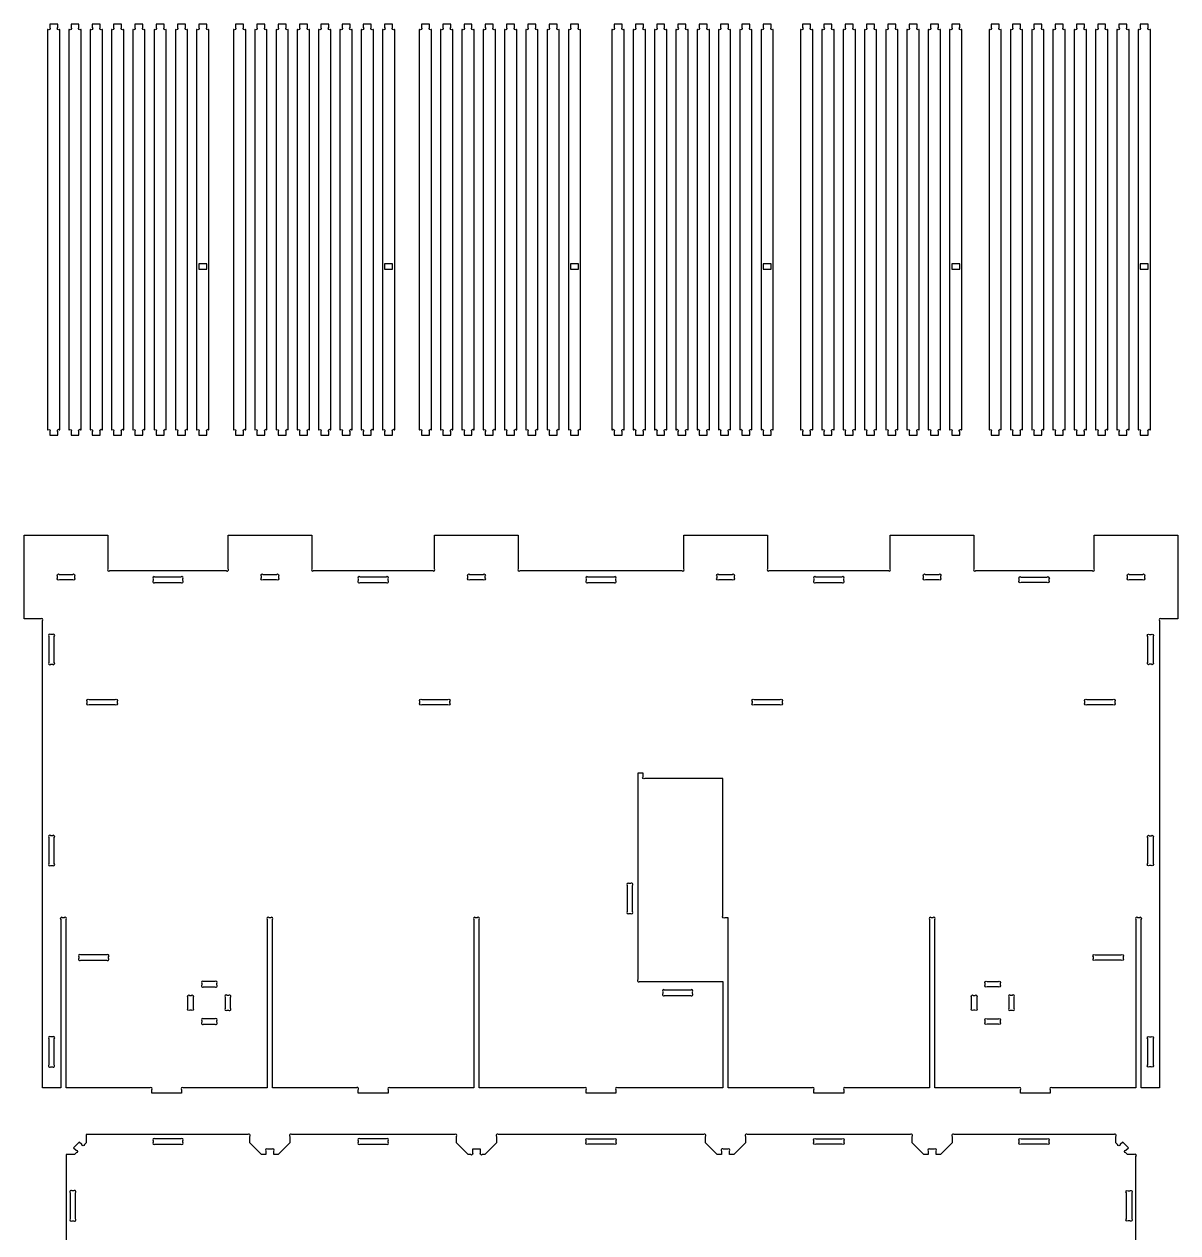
# Model space of a CAD drawing. Extents: x 9576 to 9806, y 1039 to 1165.
# Drawn here: x 9578.6 to 9632.8, y 1108.2 to 1164.9 of the extents above; entities that cross this region are included whole.
import ezdxf

# ---------------------------------------------------------------- set-up
doc = ezdxf.new("R2010")
doc.units = 0
doc.header["$MEASUREMENT"] = 0
doc.layers.add('LAYER_1', color=18, linetype='CONTINUOUS')

msp = doc.modelspace()

# ---------------------------------------------------------------- linework, layer by layer
at = {"layer": 'LAYER_1'}
for points in [[(9579.699, 1145.88), (9579.711, 1145.88, -1), (9579.799, 1145.792), (9579.799, 1145.63), (9580.173, 1145.63), (9580.173, 1145.792, -1), (9580.262, 1145.88), (9580.273, 1145.88), (9580.273, 1164.68), (9580.262, 1164.68, -1), (9580.173, 1164.768), (9580.173, 1164.93), (9579.799, 1164.93), (9579.799, 1164.768, -1), (9579.711, 1164.68), (9579.699, 1164.68)], [(9580.699, 1145.88), (9580.711, 1145.88, -1), (9580.799, 1145.792), (9580.799, 1145.63), (9581.173, 1145.63), (9581.173, 1145.792, -1), (9581.262, 1145.88), (9581.273, 1145.88), (9581.273, 1164.68), (9581.262, 1164.68, -1), (9581.173, 1164.768), (9581.173, 1164.93), (9580.799, 1164.93), (9580.799, 1164.768, -1), (9580.711, 1164.68), (9580.699, 1164.68)], [(9581.699, 1145.88), (9581.711, 1145.88, -1), (9581.799, 1145.792), (9581.799, 1145.63), (9582.173, 1145.63), (9582.173, 1145.792, -1), (9582.262, 1145.88), (9582.273, 1145.88), (9582.273, 1164.68), (9582.262, 1164.68, -1), (9582.173, 1164.768), (9582.173, 1164.93), (9581.799, 1164.93), (9581.799, 1164.768, -1), (9581.711, 1164.68), (9581.699, 1164.68)], [(9582.699, 1145.88), (9582.711, 1145.88, -1), (9582.799, 1145.792), (9582.799, 1145.63), (9583.173, 1145.63), (9583.173, 1145.792, -1), (9583.262, 1145.88), (9583.273, 1145.88), (9583.273, 1164.68), (9583.262, 1164.68, -1), (9583.173, 1164.768), (9583.173, 1164.93), (9582.799, 1164.93), (9582.799, 1164.768, -1), (9582.711, 1164.68), (9582.699, 1164.68)], [(9583.699, 1145.88), (9583.711, 1145.88, -1), (9583.799, 1145.792), (9583.799, 1145.63), (9584.173, 1145.63), (9584.173, 1145.792, -1), (9584.262, 1145.88), (9584.273, 1145.88), (9584.273, 1164.68), (9584.262, 1164.68, -1), (9584.173, 1164.768), (9584.173, 1164.93), (9583.799, 1164.93), (9583.799, 1164.768, -1), (9583.711, 1164.68), (9583.699, 1164.68)], [(9584.699, 1145.88), (9584.711, 1145.88, -1), (9584.799, 1145.792), (9584.799, 1145.63), (9585.173, 1145.63), (9585.173, 1145.792, -1), (9585.262, 1145.88), (9585.273, 1145.88), (9585.273, 1164.68), (9585.262, 1164.68, -1), (9585.173, 1164.768), (9585.173, 1164.93), (9584.799, 1164.93), (9584.799, 1164.768, -1), (9584.711, 1164.68), (9584.699, 1164.68)], [(9585.699, 1145.88), (9585.711, 1145.88, -1), (9585.799, 1145.792), (9585.799, 1145.63), (9586.173, 1145.63), (9586.173, 1145.792, -1), (9586.262, 1145.88), (9586.273, 1145.88), (9586.273, 1164.68), (9586.262, 1164.68, -1), (9586.173, 1164.768), (9586.173, 1164.93), (9585.799, 1164.93), (9585.799, 1164.768, -1), (9585.711, 1164.68), (9585.699, 1164.68)], [(9586.699, 1145.88), (9586.711, 1145.88, -1), (9586.799, 1145.792), (9586.799, 1145.63), (9587.173, 1145.63), (9587.173, 1145.792, -1), (9587.262, 1145.88), (9587.273, 1145.88), (9587.273, 1164.68), (9587.262, 1164.68, -1), (9587.173, 1164.768), (9587.173, 1164.93), (9586.799, 1164.93), (9586.799, 1164.768, -1), (9586.711, 1164.68), (9586.699, 1164.68)], [(9588.428, 1145.88), (9588.44, 1145.88, -1), (9588.528, 1145.792), (9588.528, 1145.63), (9588.902, 1145.63), (9588.902, 1145.792, -1), (9588.991, 1145.88), (9589.002, 1145.88), (9589.002, 1164.68), (9588.991, 1164.68, -1), (9588.902, 1164.768), (9588.902, 1164.93), (9588.528, 1164.93), (9588.528, 1164.768, -1), (9588.44, 1164.68), (9588.428, 1164.68)], [(9589.428, 1145.88), (9589.44, 1145.88, -1), (9589.528, 1145.792), (9589.528, 1145.63), (9589.902, 1145.63), (9589.902, 1145.792, -1), (9589.991, 1145.88), (9590.002, 1145.88), (9590.002, 1164.68), (9589.991, 1164.68, -1), (9589.902, 1164.768), (9589.902, 1164.93), (9589.528, 1164.93), (9589.528, 1164.768, -1), (9589.44, 1164.68), (9589.428, 1164.68)], [(9590.428, 1145.88), (9590.44, 1145.88, -1), (9590.528, 1145.792), (9590.528, 1145.63), (9590.902, 1145.63), (9590.902, 1145.792, -1), (9590.991, 1145.88), (9591.002, 1145.88), (9591.002, 1164.68), (9590.991, 1164.68, -1), (9590.902, 1164.768), (9590.902, 1164.93), (9590.528, 1164.93), (9590.528, 1164.768, -1), (9590.44, 1164.68), (9590.428, 1164.68)], [(9591.428, 1145.88), (9591.44, 1145.88, -1), (9591.528, 1145.792), (9591.528, 1145.63), (9591.902, 1145.63), (9591.902, 1145.792, -1), (9591.991, 1145.88), (9592.002, 1145.88), (9592.002, 1164.68), (9591.991, 1164.68, -1), (9591.902, 1164.768), (9591.902, 1164.93), (9591.528, 1164.93), (9591.528, 1164.768, -1), (9591.44, 1164.68), (9591.428, 1164.68)], [(9592.428, 1145.88), (9592.44, 1145.88, -1), (9592.528, 1145.792), (9592.528, 1145.63), (9592.902, 1145.63), (9592.902, 1145.792, -1), (9592.991, 1145.88), (9593.002, 1145.88), (9593.002, 1164.68), (9592.991, 1164.68, -1), (9592.902, 1164.768), (9592.902, 1164.93), (9592.528, 1164.93), (9592.528, 1164.768, -1), (9592.44, 1164.68), (9592.428, 1164.68)], [(9593.428, 1145.88), (9593.44, 1145.88, -1), (9593.528, 1145.792), (9593.528, 1145.63), (9593.902, 1145.63), (9593.902, 1145.792, -1), (9593.991, 1145.88), (9594.002, 1145.88), (9594.002, 1164.68), (9593.991, 1164.68, -1), (9593.902, 1164.768), (9593.902, 1164.93), (9593.528, 1164.93), (9593.528, 1164.768, -1), (9593.44, 1164.68), (9593.428, 1164.68)], [(9594.428, 1145.88), (9594.44, 1145.88, -1), (9594.528, 1145.792), (9594.528, 1145.63), (9594.902, 1145.63), (9594.902, 1145.792, -1), (9594.991, 1145.88), (9595.002, 1145.88), (9595.002, 1164.68), (9594.991, 1164.68, -1), (9594.902, 1164.768), (9594.902, 1164.93), (9594.528, 1164.93), (9594.528, 1164.768, -1), (9594.44, 1164.68), (9594.428, 1164.68)], [(9595.428, 1145.88), (9595.44, 1145.88, -1), (9595.528, 1145.792), (9595.528, 1145.63), (9595.902, 1145.63), (9595.902, 1145.792, -1), (9595.991, 1145.88), (9596.002, 1145.88), (9596.002, 1164.68), (9595.991, 1164.68, -1), (9595.902, 1164.768), (9595.902, 1164.93), (9595.528, 1164.93), (9595.528, 1164.768, -1), (9595.44, 1164.68), (9595.428, 1164.68)], [(9597.157, 1145.88), (9597.169, 1145.88, -1), (9597.257, 1145.792), (9597.257, 1145.63), (9597.631, 1145.63), (9597.631, 1145.792, -1), (9597.72, 1145.88), (9597.731, 1145.88), (9597.731, 1164.68), (9597.72, 1164.68, -1), (9597.631, 1164.768), (9597.631, 1164.93), (9597.257, 1164.93), (9597.257, 1164.768, -1), (9597.169, 1164.68), (9597.157, 1164.68)], [(9598.157, 1145.88), (9598.169, 1145.88, -1), (9598.257, 1145.792), (9598.257, 1145.63), (9598.631, 1145.63), (9598.631, 1145.792, -1), (9598.72, 1145.88), (9598.731, 1145.88), (9598.731, 1164.68), (9598.72, 1164.68, -1), (9598.631, 1164.768), (9598.631, 1164.93), (9598.257, 1164.93), (9598.257, 1164.768, -1), (9598.169, 1164.68), (9598.157, 1164.68)], [(9599.157, 1145.88), (9599.169, 1145.88, -1), (9599.257, 1145.792), (9599.257, 1145.63), (9599.631, 1145.63), (9599.631, 1145.792, -1), (9599.72, 1145.88), (9599.731, 1145.88), (9599.731, 1164.68), (9599.72, 1164.68, -1), (9599.631, 1164.768), (9599.631, 1164.93), (9599.257, 1164.93), (9599.257, 1164.768, -1), (9599.169, 1164.68), (9599.157, 1164.68)], [(9600.157, 1145.88), (9600.169, 1145.88, -1), (9600.257, 1145.792), (9600.257, 1145.63), (9600.631, 1145.63), (9600.631, 1145.792, -1), (9600.72, 1145.88), (9600.731, 1145.88), (9600.731, 1164.68), (9600.72, 1164.68, -1), (9600.631, 1164.768), (9600.631, 1164.93), (9600.257, 1164.93), (9600.257, 1164.768, -1), (9600.169, 1164.68), (9600.157, 1164.68)], [(9601.157, 1145.88), (9601.169, 1145.88, -1), (9601.257, 1145.792), (9601.257, 1145.63), (9601.631, 1145.63), (9601.631, 1145.792, -1), (9601.72, 1145.88), (9601.731, 1145.88), (9601.731, 1164.68), (9601.72, 1164.68, -1), (9601.631, 1164.768), (9601.631, 1164.93), (9601.257, 1164.93), (9601.257, 1164.768, -1), (9601.169, 1164.68), (9601.157, 1164.68)], [(9602.157, 1145.88), (9602.169, 1145.88, -1), (9602.257, 1145.792), (9602.257, 1145.63), (9602.631, 1145.63), (9602.631, 1145.792, -1), (9602.72, 1145.88), (9602.731, 1145.88), (9602.731, 1164.68), (9602.72, 1164.68, -1), (9602.631, 1164.768), (9602.631, 1164.93), (9602.257, 1164.93), (9602.257, 1164.768, -1), (9602.169, 1164.68), (9602.157, 1164.68)], [(9603.157, 1145.88), (9603.169, 1145.88, -1), (9603.257, 1145.792), (9603.257, 1145.63), (9603.631, 1145.63), (9603.631, 1145.792, -1), (9603.72, 1145.88), (9603.731, 1145.88), (9603.731, 1164.68), (9603.72, 1164.68, -1), (9603.631, 1164.768), (9603.631, 1164.93), (9603.257, 1164.93), (9603.257, 1164.768, -1), (9603.169, 1164.68), (9603.157, 1164.68)], [(9604.157, 1145.88), (9604.169, 1145.88, -1), (9604.257, 1145.792), (9604.257, 1145.63), (9604.631, 1145.63), (9604.631, 1145.792, -1), (9604.72, 1145.88), (9604.731, 1145.88), (9604.731, 1164.68), (9604.72, 1164.68, -1), (9604.631, 1164.768), (9604.631, 1164.93), (9604.257, 1164.93), (9604.257, 1164.768, -1), (9604.169, 1164.68), (9604.157, 1164.68)], [(9606.205, 1145.88), (9606.216, 1145.88, -1), (9606.305, 1145.792), (9606.305, 1145.63), (9606.679, 1145.63), (9606.679, 1145.792, -1), (9606.767, 1145.88), (9606.779, 1145.88), (9606.779, 1164.68), (9606.767, 1164.68, -1), (9606.679, 1164.768), (9606.679, 1164.93), (9606.305, 1164.93), (9606.305, 1164.768, -1), (9606.216, 1164.68), (9606.205, 1164.68)], [(9607.205, 1145.88), (9607.216, 1145.88, -1), (9607.305, 1145.792), (9607.305, 1145.63), (9607.679, 1145.63), (9607.679, 1145.792, -1), (9607.767, 1145.88), (9607.779, 1145.88), (9607.779, 1164.68), (9607.767, 1164.68, -1), (9607.679, 1164.768), (9607.679, 1164.93), (9607.305, 1164.93), (9607.305, 1164.768, -1), (9607.216, 1164.68), (9607.205, 1164.68)], [(9608.205, 1145.88), (9608.216, 1145.88, -1), (9608.305, 1145.792), (9608.305, 1145.63), (9608.679, 1145.63), (9608.679, 1145.792, -1), (9608.767, 1145.88), (9608.779, 1145.88), (9608.779, 1164.68), (9608.767, 1164.68, -1), (9608.679, 1164.768), (9608.679, 1164.93), (9608.305, 1164.93), (9608.305, 1164.768, -1), (9608.216, 1164.68), (9608.205, 1164.68)], [(9609.205, 1145.88), (9609.216, 1145.88, -1), (9609.305, 1145.792), (9609.305, 1145.63), (9609.679, 1145.63), (9609.679, 1145.792, -1), (9609.767, 1145.88), (9609.779, 1145.88), (9609.779, 1164.68), (9609.767, 1164.68, -1), (9609.679, 1164.768), (9609.679, 1164.93), (9609.305, 1164.93), (9609.305, 1164.768, -1), (9609.216, 1164.68), (9609.205, 1164.68)], [(9610.205, 1145.88), (9610.216, 1145.88, -1), (9610.305, 1145.792), (9610.305, 1145.63), (9610.679, 1145.63), (9610.679, 1145.792, -1), (9610.767, 1145.88), (9610.779, 1145.88), (9610.779, 1164.68), (9610.767, 1164.68, -1), (9610.679, 1164.768), (9610.679, 1164.93), (9610.305, 1164.93), (9610.305, 1164.768, -1), (9610.216, 1164.68), (9610.205, 1164.68)], [(9611.205, 1145.88), (9611.216, 1145.88, -1), (9611.305, 1145.792), (9611.305, 1145.63), (9611.679, 1145.63), (9611.679, 1145.792, -1), (9611.767, 1145.88), (9611.779, 1145.88), (9611.779, 1164.68), (9611.767, 1164.68, -1), (9611.679, 1164.768), (9611.679, 1164.93), (9611.305, 1164.93), (9611.305, 1164.768, -1), (9611.216, 1164.68), (9611.205, 1164.68)], [(9612.205, 1145.88), (9612.216, 1145.88, -1), (9612.305, 1145.792), (9612.305, 1145.63), (9612.679, 1145.63), (9612.679, 1145.792, -1), (9612.767, 1145.88), (9612.779, 1145.88), (9612.779, 1164.68), (9612.767, 1164.68, -1), (9612.679, 1164.768), (9612.679, 1164.93), (9612.305, 1164.93), (9612.305, 1164.768, -1), (9612.216, 1164.68), (9612.205, 1164.68)], [(9613.205, 1145.88), (9613.216, 1145.88, -1), (9613.305, 1145.792), (9613.305, 1145.63), (9613.679, 1145.63), (9613.679, 1145.792, -1), (9613.767, 1145.88), (9613.779, 1145.88), (9613.779, 1164.68), (9613.767, 1164.68, -1), (9613.679, 1164.768), (9613.679, 1164.93), (9613.305, 1164.93), (9613.305, 1164.768, -1), (9613.216, 1164.68), (9613.205, 1164.68)], [(9615.061, 1145.88), (9615.073, 1145.88, -1), (9615.161, 1145.792), (9615.161, 1145.63), (9615.535, 1145.63), (9615.535, 1145.792, -1), (9615.623, 1145.88), (9615.635, 1145.88), (9615.635, 1164.68), (9615.623, 1164.68, -1), (9615.535, 1164.768), (9615.535, 1164.93), (9615.161, 1164.93), (9615.161, 1164.768, -1), (9615.073, 1164.68), (9615.061, 1164.68)], [(9616.061, 1145.88), (9616.073, 1145.88, -1), (9616.161, 1145.792), (9616.161, 1145.63), (9616.535, 1145.63), (9616.535, 1145.792, -1), (9616.623, 1145.88), (9616.635, 1145.88), (9616.635, 1164.68), (9616.623, 1164.68, -1), (9616.535, 1164.768), (9616.535, 1164.93), (9616.161, 1164.93), (9616.161, 1164.768, -1), (9616.073, 1164.68), (9616.061, 1164.68)], [(9617.061, 1145.88), (9617.073, 1145.88, -1), (9617.161, 1145.792), (9617.161, 1145.63), (9617.535, 1145.63), (9617.535, 1145.792, -1), (9617.623, 1145.88), (9617.635, 1145.88), (9617.635, 1164.68), (9617.623, 1164.68, -1), (9617.535, 1164.768), (9617.535, 1164.93), (9617.161, 1164.93), (9617.161, 1164.768, -1), (9617.073, 1164.68), (9617.061, 1164.68)], [(9618.061, 1145.88), (9618.073, 1145.88, -1), (9618.161, 1145.792), (9618.161, 1145.63), (9618.535, 1145.63), (9618.535, 1145.792, -1), (9618.623, 1145.88), (9618.635, 1145.88), (9618.635, 1164.68), (9618.623, 1164.68, -1), (9618.535, 1164.768), (9618.535, 1164.93), (9618.161, 1164.93), (9618.161, 1164.768, -1), (9618.073, 1164.68), (9618.061, 1164.68)], [(9619.061, 1145.88), (9619.073, 1145.88, -1), (9619.161, 1145.792), (9619.161, 1145.63), (9619.535, 1145.63), (9619.535, 1145.792, -1), (9619.623, 1145.88), (9619.635, 1145.88), (9619.635, 1164.68), (9619.623, 1164.68, -1), (9619.535, 1164.768), (9619.535, 1164.93), (9619.161, 1164.93), (9619.161, 1164.768, -1), (9619.073, 1164.68), (9619.061, 1164.68)], [(9620.061, 1145.88), (9620.073, 1145.88, -1), (9620.161, 1145.792), (9620.161, 1145.63), (9620.535, 1145.63), (9620.535, 1145.792, -1), (9620.623, 1145.88), (9620.635, 1145.88), (9620.635, 1164.68), (9620.623, 1164.68, -1), (9620.535, 1164.768), (9620.535, 1164.93), (9620.161, 1164.93), (9620.161, 1164.768, -1), (9620.073, 1164.68), (9620.061, 1164.68)], [(9621.061, 1145.88), (9621.073, 1145.88, -1), (9621.161, 1145.792), (9621.161, 1145.63), (9621.535, 1145.63), (9621.535, 1145.792, -1), (9621.623, 1145.88), (9621.635, 1145.88), (9621.635, 1164.68), (9621.623, 1164.68, -1), (9621.535, 1164.768), (9621.535, 1164.93), (9621.161, 1164.93), (9621.161, 1164.768, -1), (9621.073, 1164.68), (9621.061, 1164.68)], [(9622.061, 1145.88), (9622.073, 1145.88, -1), (9622.161, 1145.792), (9622.161, 1145.63), (9622.535, 1145.63), (9622.535, 1145.792, -1), (9622.623, 1145.88), (9622.635, 1145.88), (9622.635, 1164.68), (9622.623, 1164.68, -1), (9622.535, 1164.768), (9622.535, 1164.93), (9622.161, 1164.93), (9622.161, 1164.768, -1), (9622.073, 1164.68), (9622.061, 1164.68)], [(9623.917, 1145.88), (9623.929, 1145.88, -1), (9624.017, 1145.792), (9624.017, 1145.63), (9624.391, 1145.63), (9624.391, 1145.792, -1), (9624.48, 1145.88), (9624.491, 1145.88), (9624.491, 1164.68), (9624.48, 1164.68, -1), (9624.391, 1164.768), (9624.391, 1164.93), (9624.017, 1164.93), (9624.017, 1164.768, -1), (9623.929, 1164.68), (9623.917, 1164.68)], [(9624.917, 1145.88), (9624.929, 1145.88, -1), (9625.017, 1145.792), (9625.017, 1145.63), (9625.391, 1145.63), (9625.391, 1145.792, -1), (9625.48, 1145.88), (9625.491, 1145.88), (9625.491, 1164.68), (9625.48, 1164.68, -1), (9625.391, 1164.768), (9625.391, 1164.93), (9625.017, 1164.93), (9625.017, 1164.768, -1), (9624.929, 1164.68), (9624.917, 1164.68)], [(9625.917, 1145.88), (9625.929, 1145.88, -1), (9626.017, 1145.792), (9626.017, 1145.63), (9626.391, 1145.63), (9626.391, 1145.792, -1), (9626.48, 1145.88), (9626.491, 1145.88), (9626.491, 1164.68), (9626.48, 1164.68, -1), (9626.391, 1164.768), (9626.391, 1164.93), (9626.017, 1164.93), (9626.017, 1164.768, -1), (9625.929, 1164.68), (9625.917, 1164.68)], [(9626.917, 1145.88), (9626.929, 1145.88, -1), (9627.017, 1145.792), (9627.017, 1145.63), (9627.391, 1145.63), (9627.391, 1145.792, -1), (9627.48, 1145.88), (9627.491, 1145.88), (9627.491, 1164.68), (9627.48, 1164.68, -1), (9627.391, 1164.768), (9627.391, 1164.93), (9627.017, 1164.93), (9627.017, 1164.768, -1), (9626.929, 1164.68), (9626.917, 1164.68)], [(9627.917, 1145.88), (9627.929, 1145.88, -1), (9628.017, 1145.792), (9628.017, 1145.63), (9628.391, 1145.63), (9628.391, 1145.792, -1), (9628.48, 1145.88), (9628.491, 1145.88), (9628.491, 1164.68), (9628.48, 1164.68, -1), (9628.391, 1164.768), (9628.391, 1164.93), (9628.017, 1164.93), (9628.017, 1164.768, -1), (9627.929, 1164.68), (9627.917, 1164.68)], [(9628.917, 1145.88), (9628.929, 1145.88, -1), (9629.017, 1145.792), (9629.017, 1145.63), (9629.391, 1145.63), (9629.391, 1145.792, -1), (9629.48, 1145.88), (9629.491, 1145.88), (9629.491, 1164.68), (9629.48, 1164.68, -1), (9629.391, 1164.768), (9629.391, 1164.93), (9629.017, 1164.93), (9629.017, 1164.768, -1), (9628.929, 1164.68), (9628.917, 1164.68)], [(9629.917, 1145.88), (9629.929, 1145.88, -1), (9630.017, 1145.792), (9630.017, 1145.63), (9630.391, 1145.63), (9630.391, 1145.792, -1), (9630.48, 1145.88), (9630.491, 1145.88), (9630.491, 1164.68), (9630.48, 1164.68, -1), (9630.391, 1164.768), (9630.391, 1164.93), (9630.017, 1164.93), (9630.017, 1164.768, -1), (9629.929, 1164.68), (9629.917, 1164.68)], [(9630.917, 1145.88), (9630.929, 1145.88, -1), (9631.017, 1145.792), (9631.017, 1145.63), (9631.391, 1145.63), (9631.391, 1145.792, -1), (9631.48, 1145.88), (9631.491, 1145.88), (9631.491, 1164.68), (9631.48, 1164.68, -1), (9631.391, 1164.768), (9631.391, 1164.93), (9631.017, 1164.93), (9631.017, 1164.768, -1), (9630.929, 1164.68), (9630.917, 1164.68)], [(9611.665, 1122.96), (9611.503, 1122.96, -1), (9611.415, 1123.048), (9611.415, 1129.493), (9607.753, 1129.493, -1), (9607.665, 1129.581), (9607.665, 1129.743), (9607.415, 1129.743), (9607.415, 1120.048, 1), (9607.503, 1119.96), (9611.415, 1119.96), (9611.415, 1114.96), (9606.478, 1114.96, 1), (9606.39, 1114.871), (9606.39, 1114.71), (9604.99, 1114.71), (9604.99, 1114.871, 1), (9604.902, 1114.96), (9599.965, 1114.96), (9599.965, 1122.871, 1), (9599.877, 1122.96), (9599.803, 1122.96, 1), (9599.715, 1122.871), (9599.715, 1114.96), (9595.778, 1114.96, 1), (9595.69, 1114.871), (9595.69, 1114.71), (9594.29, 1114.71), (9594.29, 1114.871, 1), (9594.202, 1114.96), (9590.265, 1114.96), (9590.265, 1122.871, 1), (9590.177, 1122.96), (9590.103, 1122.96, 1), (9590.015, 1122.871), (9590.015, 1114.96), (9586.078, 1114.96, 1), (9585.99, 1114.871), (9585.99, 1114.71), (9584.59, 1114.71), (9584.59, 1114.871, 1), (9584.502, 1114.96), (9580.565, 1114.96), (9580.565, 1122.871, 1), (9580.477, 1122.96), (9580.403, 1122.96, 1), (9580.315, 1122.871), (9580.315, 1114.96), (9579.465, 1114.96), (9579.465, 1136.906, 1), (9579.377, 1136.994), (9578.599, 1136.994), (9578.599, 1140.925), (9582.531, 1140.925), (9582.531, 1139.348, 1), (9582.619, 1139.26), (9588.086, 1139.26, 1), (9588.174, 1139.348), (9588.174, 1140.925), (9592.106, 1140.925), (9592.106, 1139.348, 1), (9592.194, 1139.26), (9597.786, 1139.26, 1), (9597.874, 1139.348), (9597.874, 1140.925), (9601.806, 1140.925), (9601.806, 1139.348, 1), (9601.894, 1139.26), (9609.486, 1139.26, 1), (9609.574, 1139.348), (9609.574, 1140.925), (9613.506, 1140.925), (9613.506, 1139.348, 1), (9613.594, 1139.26), (9619.186, 1139.26, 1), (9619.274, 1139.348), (9619.274, 1140.925), (9623.206, 1140.925), (9623.206, 1139.348, 1), (9623.294, 1139.26), (9628.761, 1139.26, 1), (9628.849, 1139.348), (9628.849, 1140.925), (9632.781, 1140.925), (9632.781, 1136.994), (9632.003, 1136.994, 1), (9631.915, 1136.906), (9631.915, 1114.96), (9631.065, 1114.96), (9631.065, 1122.871, 1), (9630.977, 1122.96), (9630.903, 1122.96, 1), (9630.815, 1122.871), (9630.815, 1114.96), (9626.878, 1114.96, 1), (9626.79, 1114.871), (9626.79, 1114.71), (9625.39, 1114.71), (9625.39, 1114.871, 1), (9625.302, 1114.96), (9621.365, 1114.96), (9621.365, 1122.871, 1), (9621.277, 1122.96), (9621.203, 1122.96, 1), (9621.115, 1122.871), (9621.115, 1114.96), (9617.178, 1114.96, 1), (9617.09, 1114.871), (9617.09, 1114.71), (9615.69, 1114.71), (9615.69, 1114.871, 1), (9615.602, 1114.96), (9611.665, 1114.96)], [(9580.877, 1138.835), (9580.253, 1138.835, -1), (9580.165, 1138.923), (9580.165, 1138.996, -1), (9580.253, 1139.085), (9580.877, 1139.085, -1), (9580.965, 1138.996), (9580.965, 1138.923, -1)], [(9585.964, 1138.96), (9584.741, 1138.96, 1), (9584.653, 1138.871), (9584.653, 1138.798, 1), (9584.741, 1138.71), (9585.964, 1138.71, 1), (9586.053, 1138.798), (9586.053, 1138.871, 1)], [(9590.452, 1138.835), (9589.828, 1138.835, -1), (9589.74, 1138.923), (9589.74, 1138.996, -1), (9589.828, 1139.085), (9590.452, 1139.085, -1), (9590.54, 1138.996), (9590.54, 1138.923, -1)], [(9595.602, 1138.96), (9594.378, 1138.96, 1), (9594.29, 1138.871), (9594.29, 1138.798, 1), (9594.378, 1138.71), (9595.602, 1138.71, 1), (9595.69, 1138.798), (9595.69, 1138.871, 1)], [(9600.24, 1138.996), (9600.24, 1138.923, -1), (9600.152, 1138.835), (9599.528, 1138.835, -1), (9599.44, 1138.923), (9599.44, 1138.996, -1), (9599.528, 1139.085), (9600.152, 1139.085, -1)], [(9606.302, 1138.96), (9605.078, 1138.96, 1), (9604.99, 1138.871), (9604.99, 1138.798, 1), (9605.078, 1138.71), (9606.302, 1138.71, 1), (9606.39, 1138.798), (9606.39, 1138.871, 1)], [(9611.852, 1138.835), (9611.228, 1138.835, -1), (9611.14, 1138.923), (9611.14, 1138.996, -1), (9611.228, 1139.085), (9611.852, 1139.085, -1), (9611.94, 1138.996), (9611.94, 1138.923, -1)], [(9617.002, 1138.96), (9615.778, 1138.96, 1), (9615.69, 1138.871), (9615.69, 1138.798, 1), (9615.778, 1138.71), (9617.002, 1138.71, 1), (9617.09, 1138.798), (9617.09, 1138.871, 1)], [(9620.928, 1139.085), (9621.552, 1139.085, -1), (9621.64, 1138.996), (9621.64, 1138.923, -1), (9621.552, 1138.835), (9620.928, 1138.835, -1), (9620.84, 1138.923), (9620.84, 1138.996, -1)], [(9625.416, 1138.96), (9626.639, 1138.96, -1), (9626.728, 1138.871), (9626.728, 1138.798, -1), (9626.639, 1138.71), (9625.416, 1138.71, -1), (9625.328, 1138.798), (9625.328, 1138.871, -1)], [(9630.503, 1139.085), (9631.127, 1139.085, -1), (9631.215, 1138.996), (9631.215, 1138.923, -1), (9631.127, 1138.835), (9630.503, 1138.835, -1), (9630.415, 1138.923), (9630.415, 1138.996, -1)], [(9579.765, 1136.171), (9579.765, 1134.948, 1), (9579.853, 1134.86), (9579.927, 1134.86, 1), (9580.015, 1134.948), (9580.015, 1136.171, 1), (9579.927, 1136.26), (9579.853, 1136.26, 1)], [(9631.615, 1136.171), (9631.615, 1134.948, -1), (9631.527, 1134.86), (9631.453, 1134.86, -1), (9631.365, 1134.948), (9631.365, 1136.171, -1), (9631.453, 1136.26), (9631.527, 1136.26, -1)], [(9581.653, 1133.21), (9582.877, 1133.21, -1), (9582.965, 1133.121), (9582.965, 1133.048, -1), (9582.877, 1132.96), (9581.653, 1132.96, -1), (9581.565, 1133.048), (9581.565, 1133.121, -1)], [(9598.493, 1132.96), (9597.27, 1132.96, -1), (9597.182, 1133.048), (9597.182, 1133.121, -1), (9597.27, 1133.21), (9598.493, 1133.21, -1), (9598.582, 1133.121), (9598.582, 1133.048, -1)], [(9614.11, 1132.96), (9612.887, 1132.96, -1), (9612.798, 1133.048), (9612.798, 1133.121, -1), (9612.887, 1133.21), (9614.11, 1133.21, -1), (9614.198, 1133.121), (9614.198, 1133.048, -1)], [(9628.503, 1133.21), (9629.727, 1133.21, -1), (9629.815, 1133.121), (9629.815, 1133.048, -1), (9629.727, 1132.96), (9628.503, 1132.96, -1), (9628.415, 1133.048), (9628.415, 1133.121, -1)], [(9579.765, 1126.721), (9579.765, 1125.498, 1), (9579.853, 1125.41), (9579.927, 1125.41, 1), (9580.015, 1125.498), (9580.015, 1126.721, 1), (9579.927, 1126.81), (9579.853, 1126.81, 1)], [(9631.615, 1126.721), (9631.615, 1125.498, -1), (9631.527, 1125.41), (9631.453, 1125.41, -1), (9631.365, 1125.498), (9631.365, 1126.721, -1), (9631.453, 1126.81), (9631.527, 1126.81, -1)], [(9606.915, 1124.471), (9606.915, 1123.248, 1), (9607.003, 1123.16), (9607.077, 1123.16, 1), (9607.165, 1123.248), (9607.165, 1124.471, 1), (9607.077, 1124.56), (9607.003, 1124.56, 1)], [(9581.253, 1120.96), (9582.477, 1120.96, 1), (9582.565, 1121.048), (9582.565, 1121.121, 1), (9582.477, 1121.21), (9581.253, 1121.21, 1), (9581.165, 1121.121), (9581.165, 1121.048, 1)], [(9628.903, 1121.21), (9630.127, 1121.21, -1), (9630.215, 1121.121), (9630.215, 1121.048, -1), (9630.127, 1120.96), (9628.903, 1120.96, -1), (9628.815, 1121.048), (9628.815, 1121.121, -1)], [(9587.028, 1119.71), (9587.552, 1119.71, 1), (9587.64, 1119.798), (9587.64, 1119.871, 1), (9587.552, 1119.96), (9587.028, 1119.96, 1), (9586.94, 1119.871), (9586.94, 1119.798, 1)], [(9623.828, 1119.96), (9624.352, 1119.96, -1), (9624.44, 1119.871), (9624.44, 1119.798, -1), (9624.352, 1119.71), (9623.828, 1119.71, -1), (9623.74, 1119.798), (9623.74, 1119.871, -1)], [(9586.54, 1119.221), (9586.54, 1118.698, -1), (9586.452, 1118.61), (9586.378, 1118.61, -1), (9586.29, 1118.698), (9586.29, 1119.221, -1), (9586.378, 1119.31), (9586.452, 1119.31, -1)], [(9588.04, 1119.221), (9588.04, 1118.698, 1), (9588.128, 1118.61), (9588.202, 1118.61, 1), (9588.29, 1118.698), (9588.29, 1119.221, 1), (9588.202, 1119.31), (9588.128, 1119.31, 1)], [(9608.678, 1119.31), (9609.902, 1119.31, 1), (9609.99, 1119.398), (9609.99, 1119.471, 1), (9609.902, 1119.56), (9608.678, 1119.56, 1), (9608.59, 1119.471), (9608.59, 1119.398, 1)], [(9623.34, 1119.221), (9623.34, 1118.698, -1), (9623.252, 1118.61), (9623.178, 1118.61, -1), (9623.09, 1118.698), (9623.09, 1119.221, -1), (9623.178, 1119.31), (9623.252, 1119.31, -1)], [(9624.84, 1119.221), (9624.84, 1118.698, 1), (9624.928, 1118.61), (9625.002, 1118.61, 1), (9625.09, 1118.698), (9625.09, 1119.221, 1), (9625.002, 1119.31), (9624.928, 1119.31, 1)], [(9587.028, 1117.96), (9587.552, 1117.96, 1), (9587.64, 1118.048), (9587.64, 1118.121, 1), (9587.552, 1118.21), (9587.028, 1118.21, 1), (9586.94, 1118.121), (9586.94, 1118.048, 1)], [(9624.352, 1117.96), (9623.828, 1117.96, -1), (9623.74, 1118.048), (9623.74, 1118.121, -1), (9623.828, 1118.21), (9624.352, 1118.21, -1), (9624.44, 1118.121), (9624.44, 1118.048, -1)], [(9579.765, 1117.271), (9579.765, 1116.048, 1), (9579.853, 1115.96), (9579.927, 1115.96, 1), (9580.015, 1116.048), (9580.015, 1117.271, 1), (9579.927, 1117.36), (9579.853, 1117.36, 1)], [(9631.615, 1117.271), (9631.615, 1116.048, -1), (9631.527, 1115.96), (9631.453, 1115.96, -1), (9631.365, 1116.048), (9631.365, 1117.271, -1), (9631.453, 1117.36), (9631.527, 1117.36, -1)], [(9584.741, 1112.322), (9585.964, 1112.322, 1), (9586.053, 1112.41), (9586.053, 1112.484, 1), (9585.964, 1112.572), (9584.741, 1112.572, 1), (9584.653, 1112.484), (9584.653, 1112.41, 1)], [(9594.378, 1112.322), (9595.602, 1112.322, 1), (9595.69, 1112.41), (9595.69, 1112.484, 1), (9595.602, 1112.572), (9594.378, 1112.572, 1), (9594.29, 1112.484), (9594.29, 1112.41, 1)], [(9605.078, 1112.572), (9606.302, 1112.572, -1), (9606.39, 1112.484), (9606.39, 1112.41, -1), (9606.302, 1112.322), (9605.078, 1112.322, -1), (9604.99, 1112.41), (9604.99, 1112.484, -1)], [(9615.778, 1112.572), (9617.002, 1112.572, -1), (9617.09, 1112.484), (9617.09, 1112.41, -1), (9617.002, 1112.322), (9615.778, 1112.322, -1), (9615.69, 1112.41), (9615.69, 1112.484, -1)], [(9625.416, 1112.572), (9626.639, 1112.572, -1), (9626.728, 1112.484), (9626.728, 1112.41, -1), (9626.639, 1112.322), (9625.416, 1112.322, -1), (9625.328, 1112.41), (9625.328, 1112.484, -1)], [(9580.765, 1110.037), (9580.765, 1108.814, 1), (9580.853, 1108.725), (9580.927, 1108.725, 1), (9581.015, 1108.814), (9581.015, 1110.037, 1), (9580.927, 1110.125), (9580.853, 1110.125, 1)], [(9630.527, 1108.725), (9630.453, 1108.725, -1), (9630.365, 1108.814), (9630.365, 1110.037, -1), (9630.453, 1110.125), (9630.527, 1110.125, -1), (9630.615, 1110.037), (9630.615, 1108.814, -1)]]:
    msp.add_lwpolyline(points, format="xyb", close=True, dxfattribs=at)
for points in [[(9587.173, 1153.676), (9586.799, 1153.676), (9586.799, 1153.426), (9587.173, 1153.426)], [(9595.902, 1153.676), (9595.528, 1153.676), (9595.528, 1153.426), (9595.902, 1153.426)], [(9604.631, 1153.676), (9604.257, 1153.676), (9604.257, 1153.426), (9604.631, 1153.426)], [(9613.679, 1153.676), (9613.305, 1153.676), (9613.305, 1153.426), (9613.679, 1153.426)], [(9622.535, 1153.676), (9622.161, 1153.676), (9622.161, 1153.426), (9622.535, 1153.426)], [(9631.391, 1153.676), (9631.017, 1153.676), (9631.017, 1153.426), (9631.391, 1153.426)]]:
    msp.add_lwpolyline(points, close=True, dxfattribs=at)
msp.add_lwpolyline([(9630.815, 1104.86), (9630.815, 1111.741, 1), (9630.727, 1111.829), (9630.425, 1111.829), (9630.343, 1111.91, -1), (9630.343, 1112.035), (9630.457, 1112.15), (9630.193, 1112.414), (9630.079, 1112.3, -1), (9629.954, 1112.3), (9629.872, 1112.381), (9629.872, 1112.684, 1), (9629.784, 1112.772), (9622.271, 1112.772, 1), (9622.183, 1112.684), (9622.183, 1112.381), (9621.631, 1111.829), (9621.427, 1111.829), (9621.427, 1111.991, 1), (9621.339, 1112.079), (9621.141, 1112.079, 1), (9621.053, 1111.991), (9621.053, 1111.829), (9620.85, 1111.829), (9620.297, 1112.381), (9620.297, 1112.684, 1), (9620.209, 1112.772), (9612.571, 1112.772, 1), (9612.483, 1112.684), (9612.483, 1112.381), (9611.931, 1111.829), (9611.727, 1111.829), (9611.727, 1111.991, 1), (9611.639, 1112.079), (9611.441, 1112.079, 1), (9611.353, 1111.991), (9611.353, 1111.829), (9611.15, 1111.829), (9610.597, 1112.381), (9610.597, 1112.684, 1), (9610.509, 1112.772), (9600.871, 1112.772, 1), (9600.783, 1112.684), (9600.783, 1112.381), (9600.231, 1111.829), (9600.115, 1111.829, -1), (9600.027, 1111.917), (9600.027, 1112.079), (9599.653, 1112.079), (9599.653, 1111.917, -1), (9599.565, 1111.829), (9599.45, 1111.829), (9598.897, 1112.381), (9598.897, 1112.684, 1), (9598.809, 1112.772), (9591.171, 1112.772, 1), (9591.083, 1112.684), (9591.083, 1112.381), (9590.531, 1111.829), (9590.327, 1111.829), (9590.327, 1111.991, 1), (9590.239, 1112.079), (9590.041, 1112.079, 1), (9589.953, 1111.991), (9589.953, 1111.829), (9589.75, 1111.829), (9589.197, 1112.381), (9589.197, 1112.684, 1), (9589.109, 1112.772), (9581.508, 1112.772), (9581.508, 1112.381), (9581.427, 1112.3, -1), (9581.302, 1112.3), (9581.187, 1112.414), (9580.923, 1112.15), (9581.037, 1112.035, -1), (9581.037, 1111.91), (9580.956, 1111.829), (9580.565, 1111.829), (9580.565, 1104.86, -1)], format="xyb", dxfattribs=at)

doc.saveas('drawing.dxf')
